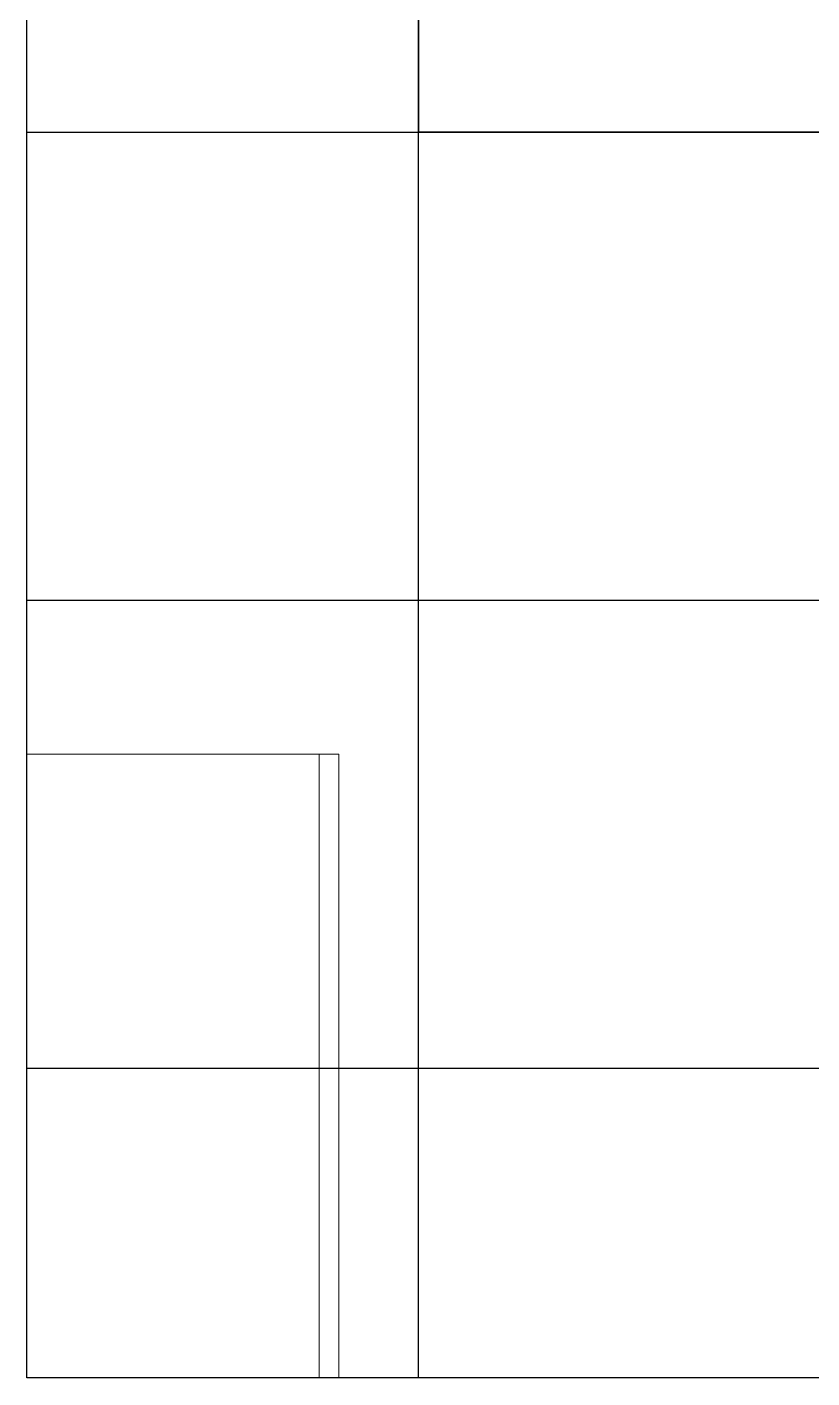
# Model space of a CAD drawing. Header units: inches. Extents: x -12418 to 57169, y -29325 to 19878.
# Drawn here: x 46298 to 47305, y 5603 to 7335 of the extents above; entities that cross this region are included whole.
import ezdxf
from ezdxf.enums import TextEntityAlignment as Align

# ---------------------------------------------------------------- set-up
doc = ezdxf.new("R2010")
doc.units = ezdxf.units.IN
doc.header["$LTSCALE"] = 25
doc.header["$MEASUREMENT"] = 0
doc.layers.get('0').update_dxf_attribs({"color": 8})
doc.layers.add('00-Ground Floor$0$False Ceiling', color=251, linetype='Continuous')
for name, color, linetype, lineweight in [('00-Ground Floor$0$LOADING', 253, 'Continuous', 5), ('00-Ground Floor$0$Walls', 251, 'Continuous', 5), ('E-LITE-CIRC-NUMB', 6, 'Continuous', 25), ('E-LITE-CLNG', 150, 'Continuous', 35), ('E-LITE-CTRL', 6, 'Continuous', 25)]:
    doc.layers.add(name, color=color, linetype=linetype, lineweight=lineweight)
doc.styles.add('DC_Simplex', font='SIMPLEX.shx', dxfattribs={"width": 0.7})

# ---------------------------------------------------------------- blocks, each defined once
blk = doc.blocks.new('00-Ground Floor$0$GF21027-P')
at = {"layer": '00-Ground Floor$0$LOADING'}
for p, q in [((0.4, 0.4), (-0.4, 0.4)), ((-0.4, 0.4), (-0.4, 0)), ((0.4, 0), (0.4, 0.4)), ((-0.4, 0.025), (0.4, 0.025)), ((-0.4, 0), (0.4, 0))]:
    blk.add_line(p, q, dxfattribs=at)
blk = doc.blocks.new('00-Ground Floor$0$A$Ce9e1c4c3')
at = {"layer": '00-Ground Floor$0$False Ceiling', "color": 254}
for p, q in [((-53702.1, 5602.6, 0), (-53702.1, 8572.6, 0)), ((-51182.1, 5602.6, 0), (-53702.1, 5602.6, 0))]:
    blk.add_line(p, q, dxfattribs=at)
at = {"layer": '00-Ground Floor$0$False Ceiling', "color": 254, "linetype": 'Continuous'}
for p, q in [((-53200, 5602.6), (-53200, 8572.6)), ((-53702.1, 7200), (-51182.1, 7200)), ((-53702.1, 6600), (-51182.1, 6600)), ((-53702.1, 6000), (-51182.1, 6000))]:
    blk.add_line(p, q, dxfattribs=at)
blk = doc.blocks.new('00-Ground Floor')
at = {"layer": '00-Ground Floor$0$Walls'}
for q in [(46297.9, 7492.6, 0), (48817.9, 5602.6, 0), (48817.9, 5602.6, 0)]:
    blk.add_line((46297.9, 5602.6, 0), q, dxfattribs=at)
at = {"layer": '00-Ground Floor$0$False Ceiling', "color": 254}
blk.add_blockref('00-Ground Floor$0$A$Ce9e1c4c3', (100000, 0), dxfattribs=at)
at = {"layer": '00-Ground Floor$0$LOADING', "color": 1, "xscale": -1000, "yscale": 1000, "zscale": 1000, "rotation": 89.99999997908817}
blk.add_blockref('00-Ground Floor$0$GF21027-P', (46697.9, 6002.6, 0), dxfattribs=at)
blk = doc.blocks.new('*U13')
blk.add_lwpolyline([(-300, 300), (-300, -300), (300, -300), (300, 300)], close=True)
blk.add_circle((0, 0), 45)
at = {"layer": 'E-LITE-CIRC-NUMB', "style": 'DC_Simplex', "width": 0.7, "flags": 8}
blk.add_attdef('CIRCUIT', text='', height=200, rotation=0, dxfattribs=at).set_placement((-473.9, 300), align=Align.RIGHT)
at = {"layer": 'E-LITE-CTRL', "style": 'DC_Simplex', "width": 0.7, "flags": 8}
blk.add_attdef('CONTROL', (1118.9, -935), '', height=200, rotation=360, dxfattribs=at)

msp = doc.modelspace()

# ---------------------------------------------------------------- block references
msp.add_blockref('00-Ground Floor', (0, 0))
at = {"layer": 'E-LITE-CLNG', "xscale": -1}
msp.add_blockref('*U13', (47100, 7500), dxfattribs=at)

doc.saveas('drawing.dxf')
